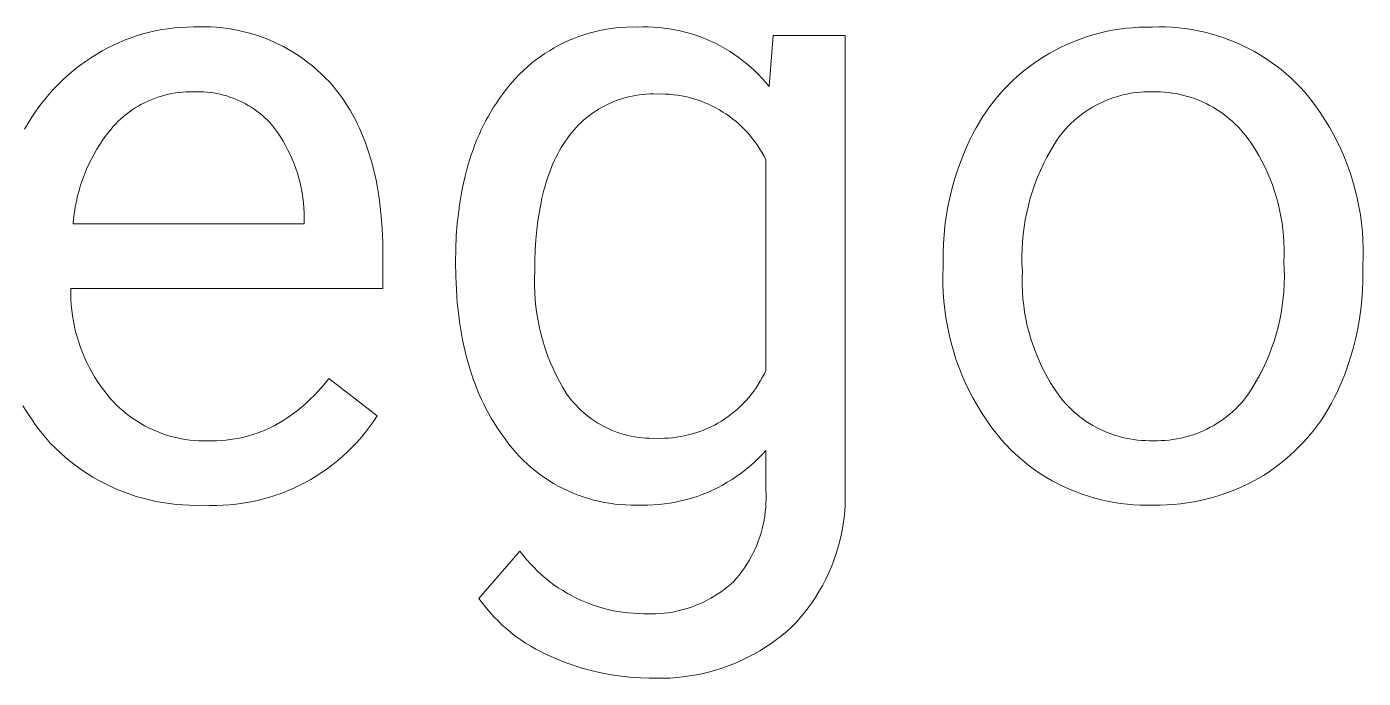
# Model space of a CAD drawing. Header units: millimetres. Extents: x 0 to 3480, y 0 to 2432.
# Drawn here: x 2531.5 to 2602.5, y 265.4 to 300 of the extents above; entities that cross this region are included whole.
import ezdxf

# ---------------------------------------------------------------- set-up
doc = ezdxf.new("R2010")
doc.units = ezdxf.units.MM
doc.header["$MEASUREMENT"] = 0
doc.layers.add('Domyślny', color=7, linetype='Continuous', true_color=0x000000)

msp = doc.modelspace()

# ---------------------------------------------------------------- linework, layer by layer
at = {"layer": 'Domyślny', "color": 18, "lineweight": 15, "true_color": 0x000000}
for p, q in [((2537.344, 299.512), (2537.667, 299.609)), ((2537.667, 299.609), (2537.993, 299.694)), ((2537.993, 299.694), (2538.322, 299.769)), ((2538.322, 299.769), (2538.653, 299.831)), ((2538.653, 299.831), (2538.986, 299.883)), ((2538.986, 299.883), (2539.321, 299.923)), ((2539.321, 299.923), (2539.657, 299.951)), ((2539.657, 299.951), (2539.994, 299.968)), ((2539.994, 299.968), (2540.331, 299.973)), ((2540.331, 299.973), (2540.64, 299.985)), ((2540.64, 299.985), (2540.95, 299.986)), ((2540.95, 299.986), (2541.259, 299.977)), ((2541.259, 299.977), (2541.568, 299.958)), ((2541.568, 299.958), (2541.876, 299.928)), ((2541.876, 299.928), (2542.183, 299.887)), ((2542.183, 299.887), (2542.488, 299.837)), ((2542.488, 299.837), (2542.792, 299.776)), ((2542.792, 299.776), (2543.093, 299.704)), ((2543.093, 299.704), (2543.391, 299.623)), ((2543.391, 299.623), (2543.687, 299.532)), ((2560.799, 299.465), (2561.073, 299.559)), ((2561.073, 299.559), (2561.349, 299.643)), ((2561.349, 299.643), (2561.629, 299.718)), ((2561.629, 299.718), (2561.91, 299.783)), ((2561.91, 299.783), (2562.194, 299.839)), ((2562.194, 299.839), (2562.48, 299.885)), ((2562.48, 299.885), (2562.767, 299.922)), ((2562.767, 299.922), (2563.055, 299.949)), ((2563.055, 299.949), (2563.343, 299.965)), ((2563.343, 299.965), (2563.632, 299.973)), ((2563.632, 299.973), (2563.922, 299.97)), ((2563.922, 299.97), (2564.206, 299.978)), ((2564.206, 299.978), (2564.49, 299.977)), ((2564.49, 299.977), (2564.774, 299.966)), ((2564.774, 299.966), (2565.058, 299.946)), ((2565.058, 299.946), (2565.341, 299.916)), ((2565.341, 299.916), (2565.623, 299.877)), ((2565.623, 299.877), (2565.903, 299.828)), ((2565.903, 299.828), (2566.181, 299.77)), ((2566.181, 299.77), (2566.457, 299.703)), ((2566.457, 299.703), (2566.731, 299.626)), ((2566.731, 299.626), (2567.002, 299.54)), ((2588.109, 299.55), (2588.452, 299.643)), ((2588.452, 299.643), (2588.797, 299.725)), ((2588.797, 299.725), (2589.146, 299.795)), ((2589.146, 299.795), (2589.496, 299.854)), ((2589.496, 299.854), (2589.848, 299.901)), ((2589.848, 299.901), (2590.201, 299.936)), ((2590.201, 299.936), (2590.556, 299.959)), ((2590.556, 299.959), (2590.911, 299.97)), ((2590.911, 299.97), (2591.266, 299.97)), ((2591.266, 299.97), (2591.616, 299.977)), ((2591.616, 299.977), (2591.966, 299.972)), ((2591.966, 299.972), (2592.316, 299.955)), ((2592.316, 299.955), (2592.665, 299.926)), ((2592.665, 299.926), (2593.013, 299.886)), ((2593.013, 299.886), (2593.359, 299.834)), ((2593.359, 299.834), (2593.703, 299.77)), ((2593.703, 299.77), (2594.045, 299.694)), ((2594.045, 299.694), (2594.384, 299.607)), ((2594.384, 299.607), (2594.72, 299.509)), ((2535.493, 298.703), (2535.79, 298.864)), ((2535.79, 298.864), (2536.091, 299.015)), ((2536.091, 299.015), (2536.398, 299.155)), ((2536.398, 299.155), (2536.709, 299.285)), ((2536.709, 299.285), (2537.024, 299.404)), ((2537.024, 299.404), (2537.344, 299.512)), ((2543.687, 299.532), (2543.98, 299.43)), ((2543.98, 299.43), (2544.268, 299.319)), ((2544.268, 299.319), (2544.553, 299.198)), ((2544.553, 299.198), (2544.834, 299.068)), ((2544.834, 299.068), (2545.11, 298.928)), ((2545.11, 298.928), (2545.381, 298.779)), ((2559.239, 298.713), (2559.488, 298.86)), ((2559.488, 298.86), (2559.742, 298.999)), ((2559.742, 298.999), (2560, 299.129)), ((2560, 299.129), (2560.263, 299.25)), ((2560.263, 299.25), (2560.529, 299.362)), ((2560.529, 299.362), (2560.799, 299.465)), ((2567.002, 299.54), (2567.27, 299.445)), ((2567.27, 299.445), (2567.535, 299.341)), ((2567.535, 299.341), (2567.796, 299.228)), ((2567.796, 299.228), (2568.053, 299.106)), ((2568.053, 299.106), (2568.306, 298.976)), ((2568.306, 298.976), (2568.554, 298.837)), ((2570.91, 296.806), (2571.119, 299.518)), ((2571.119, 299.518), (2574.943, 299.518)), ((2574.943, 299.518), (2574.943, 275.62)), ((2586.135, 298.756), (2586.453, 298.915)), ((2586.453, 298.915), (2586.775, 299.064)), ((2586.775, 299.064), (2587.102, 299.202)), ((2587.102, 299.202), (2587.434, 299.33)), ((2587.434, 299.33), (2587.77, 299.445)), ((2587.77, 299.445), (2588.109, 299.55)), ((2594.72, 299.509), (2595.052, 299.399)), ((2595.052, 299.399), (2595.381, 299.277)), ((2595.381, 299.277), (2595.705, 299.145)), ((2595.705, 299.145), (2596.024, 299.002)), ((2596.024, 299.002), (2596.339, 298.848)), ((2596.339, 298.848), (2596.648, 298.684)), ((2534.304, 297.92), (2534.607, 298.141)), ((2534.607, 298.141), (2534.919, 298.351)), ((2534.919, 298.351), (2535.203, 298.532)), ((2535.203, 298.532), (2535.493, 298.703)), ((2545.381, 298.779), (2545.647, 298.62)), ((2545.647, 298.62), (2545.908, 298.453)), ((2545.908, 298.453), (2546.163, 298.277)), ((2546.163, 298.277), (2546.411, 298.093)), ((2558.297, 298.042), (2558.524, 298.222)), ((2558.524, 298.222), (2558.757, 298.394)), ((2558.757, 298.394), (2558.995, 298.557)), ((2558.995, 298.557), (2559.239, 298.713)), ((2568.554, 298.837), (2568.798, 298.69)), ((2568.798, 298.69), (2569.036, 298.535)), ((2569.036, 298.535), (2569.269, 298.372)), ((2569.269, 298.372), (2569.496, 298.201)), ((2569.496, 298.201), (2569.718, 298.023)), ((2584.929, 298.014), (2585.22, 298.214)), ((2585.22, 298.214), (2585.518, 298.405)), ((2585.518, 298.405), (2585.823, 298.586)), ((2585.823, 298.586), (2586.135, 298.756)), ((2596.648, 298.684), (2596.951, 298.509)), ((2596.951, 298.509), (2597.249, 298.324)), ((2597.249, 298.324), (2597.539, 298.129)), ((2533.441, 297.196), (2533.72, 297.447)), ((2533.72, 297.447), (2534.008, 297.689)), ((2534.008, 297.689), (2534.304, 297.92)), ((2546.411, 298.093), (2546.653, 297.9)), ((2546.653, 297.9), (2546.889, 297.7)), ((2546.889, 297.7), (2547.118, 297.491)), ((2547.118, 297.491), (2547.339, 297.275)), ((2557.455, 297.25), (2557.655, 297.459)), ((2557.655, 297.459), (2557.863, 297.661)), ((2557.863, 297.661), (2558.077, 297.855)), ((2558.077, 297.855), (2558.297, 298.042)), ((2569.718, 298.023), (2569.933, 297.837)), ((2569.933, 297.837), (2570.142, 297.644)), ((2570.142, 297.644), (2570.345, 297.445)), ((2570.345, 297.445), (2570.54, 297.238)), ((2584.099, 297.353), (2584.368, 297.583)), ((2584.368, 297.583), (2584.645, 297.803)), ((2584.645, 297.803), (2584.929, 298.014)), ((2597.539, 298.129), (2597.823, 297.924)), ((2597.823, 297.924), (2598.1, 297.71)), ((2598.1, 297.71), (2598.37, 297.486)), ((2598.37, 297.486), (2598.631, 297.254)), ((2532.91, 296.666), (2533.171, 296.936)), ((2533.171, 296.936), (2533.441, 297.196)), ((2547.339, 297.275), (2547.553, 297.052)), ((2547.553, 297.052), (2547.76, 296.821)), ((2547.76, 296.821), (2547.922, 296.622)), ((2556.898, 296.586), (2557.076, 296.814)), ((2557.076, 296.814), (2557.262, 297.035)), ((2557.262, 297.035), (2557.455, 297.25)), ((2570.54, 297.238), (2570.729, 297.025)), ((2570.729, 297.025), (2570.91, 296.806)), ((2583.342, 296.611), (2583.586, 296.867)), ((2583.586, 296.867), (2583.839, 297.114)), ((2583.839, 297.114), (2584.099, 297.353)), ((2598.631, 297.254), (2598.885, 297.012)), ((2598.885, 297.012), (2599.13, 296.762)), ((2599.13, 296.762), (2599.367, 296.505)), ((2532.185, 295.804), (2532.417, 296.099)), ((2532.417, 296.099), (2532.658, 296.387)), ((2532.658, 296.387), (2532.91, 296.666)), ((2537.916, 296.033), (2537.744, 295.951)), ((2538.092, 296.109), (2537.916, 296.033)), ((2538.27, 296.179), (2538.092, 296.109)), ((2538.45, 296.243), (2538.27, 296.179)), ((2538.632, 296.301), (2538.45, 296.243)), ((2538.817, 296.352), (2538.632, 296.301)), ((2539.002, 296.397), (2538.817, 296.352)), ((2539.19, 296.436), (2539.002, 296.397)), ((2539.378, 296.468), (2539.19, 296.436)), ((2539.568, 296.494), (2539.378, 296.468)), ((2539.758, 296.513), (2539.568, 296.494)), ((2539.949, 296.525), (2539.758, 296.513)), ((2540.14, 296.532), (2539.949, 296.525)), ((2540.331, 296.531), (2540.14, 296.532)), ((2540.51, 296.536), (2540.331, 296.531)), ((2540.69, 296.535), (2540.51, 296.536)), ((2540.869, 296.527), (2540.69, 296.535)), ((2541.048, 296.514), (2540.869, 296.527)), ((2541.226, 296.495), (2541.048, 296.514)), ((2541.404, 296.469), (2541.226, 296.495)), ((2541.58, 296.437), (2541.404, 296.469)), ((2541.756, 296.4), (2541.58, 296.437)), ((2541.93, 296.356), (2541.756, 296.4)), ((2542.102, 296.307), (2541.93, 296.356)), ((2542.273, 296.252), (2542.102, 296.307)), ((2542.441, 296.191), (2542.273, 296.252)), ((2542.608, 296.124), (2542.441, 296.191)), ((2542.772, 296.052), (2542.608, 296.124)), ((2542.934, 295.974), (2542.772, 296.052)), ((2547.922, 296.622), (2548.08, 296.417)), ((2548.08, 296.417), (2548.232, 296.207)), ((2548.232, 296.207), (2548.379, 295.992)), ((2556.426, 295.933), (2556.578, 296.155)), ((2556.578, 296.155), (2556.736, 296.373)), ((2556.736, 296.373), (2556.898, 296.586)), ((2562.708, 296.028), (2562.53, 295.955)), ((2562.888, 296.095), (2562.708, 296.028)), ((2563.07, 296.156), (2562.888, 296.095)), ((2563.254, 296.211), (2563.07, 296.156)), ((2563.44, 296.259), (2563.254, 296.211)), ((2563.627, 296.301), (2563.44, 296.259)), ((2563.816, 296.337), (2563.627, 296.301)), ((2564.006, 296.366), (2563.816, 296.337)), ((2564.197, 296.388), (2564.006, 296.366)), ((2564.388, 296.404), (2564.197, 296.388)), ((2564.58, 296.413), (2564.388, 296.404)), ((2564.772, 296.416), (2564.58, 296.413)), ((2564.965, 296.412), (2564.772, 296.416)), ((2565.181, 296.414), (2564.965, 296.412)), ((2565.397, 296.409), (2565.181, 296.414)), ((2565.613, 296.396), (2565.397, 296.409)), ((2565.828, 296.376), (2565.613, 296.396)), ((2566.042, 296.349), (2565.828, 296.376)), ((2566.256, 296.314), (2566.042, 296.349)), ((2566.468, 296.271), (2566.256, 296.314)), ((2566.678, 296.221), (2566.468, 296.271)), ((2566.887, 296.164), (2566.678, 296.221)), ((2567.093, 296.1), (2566.887, 296.164)), ((2567.297, 296.029), (2567.093, 296.1)), ((2567.498, 295.95), (2567.297, 296.029)), ((2582.665, 295.795), (2582.881, 296.075)), ((2582.881, 296.075), (2583.107, 296.347)), ((2583.107, 296.347), (2583.342, 296.611)), ((2588.836, 296.083), (2588.645, 296.001)), ((2589.029, 296.158), (2588.836, 296.083)), ((2589.225, 296.227), (2589.029, 296.158)), ((2589.422, 296.288), (2589.225, 296.227)), ((2589.622, 296.343), (2589.422, 296.288)), ((2589.824, 296.391), (2589.622, 296.343)), ((2590.028, 296.432), (2589.824, 296.391)), ((2590.232, 296.466), (2590.028, 296.432)), ((2590.438, 296.492), (2590.232, 296.466)), ((2590.644, 296.512), (2590.438, 296.492)), ((2590.851, 296.524), (2590.644, 296.512)), ((2591.059, 296.53), (2590.851, 296.524)), ((2591.266, 296.528), (2591.059, 296.53)), ((2591.477, 296.53), (2591.266, 296.528)), ((2591.687, 296.524), (2591.477, 296.53)), ((2591.897, 296.512), (2591.687, 296.524)), ((2592.107, 296.492), (2591.897, 296.512)), ((2592.316, 296.465), (2592.107, 296.492)), ((2592.524, 296.431), (2592.316, 296.465)), ((2592.73, 296.389), (2592.524, 296.431)), ((2592.935, 296.341), (2592.73, 296.389)), ((2593.138, 296.285), (2592.935, 296.341)), ((2593.34, 296.222), (2593.138, 296.285)), ((2593.538, 296.153), (2593.34, 296.222)), ((2593.735, 296.077), (2593.538, 296.153)), ((2593.928, 295.994), (2593.735, 296.077)), ((2599.367, 296.505), (2599.651, 296.153)), ((2599.651, 296.153), (2599.923, 295.792)), ((2531.754, 295.189), (2531.964, 295.5)), ((2531.964, 295.5), (2532.185, 295.804)), ((2536.775, 295.34), (2536.627, 295.22)), ((2536.928, 295.456), (2536.775, 295.34)), ((2537.084, 295.566), (2536.928, 295.456)), ((2537.244, 295.671), (2537.084, 295.566)), ((2537.407, 295.77), (2537.244, 295.671)), ((2537.574, 295.864), (2537.407, 295.77)), ((2537.744, 295.951), (2537.574, 295.864)), ((2543.093, 295.89), (2542.934, 295.974)), ((2543.248, 295.802), (2543.093, 295.89)), ((2543.401, 295.708), (2543.248, 295.802)), ((2543.551, 295.609), (2543.401, 295.708)), ((2543.697, 295.504), (2543.551, 295.609)), ((2543.839, 295.395), (2543.697, 295.504)), ((2543.978, 295.282), (2543.839, 295.395)), ((2548.379, 295.992), (2548.521, 295.772)), ((2548.521, 295.772), (2548.658, 295.547)), ((2548.658, 295.547), (2548.789, 295.316)), ((2548.789, 295.316), (2548.916, 295.08)), ((2556, 295.238), (2556.137, 295.474)), ((2556.137, 295.474), (2556.279, 295.706)), ((2556.279, 295.706), (2556.426, 295.933)), ((2561.527, 295.391), (2561.372, 295.277)), ((2561.686, 295.499), (2561.527, 295.391)), ((2561.848, 295.601), (2561.686, 295.499)), ((2562.014, 295.698), (2561.848, 295.601)), ((2562.183, 295.79), (2562.014, 295.698)), ((2562.355, 295.875), (2562.183, 295.79)), ((2562.53, 295.955), (2562.355, 295.875)), ((2567.697, 295.865), (2567.498, 295.95)), ((2567.893, 295.772), (2567.697, 295.865)), ((2568.085, 295.673), (2567.893, 295.772)), ((2568.273, 295.568), (2568.085, 295.673)), ((2568.458, 295.456), (2568.273, 295.568)), ((2568.639, 295.337), (2568.458, 295.456)), ((2568.816, 295.213), (2568.639, 295.337)), ((2582.261, 295.215), (2582.458, 295.509)), ((2582.458, 295.509), (2582.665, 295.795)), ((2587.572, 295.376), (2587.406, 295.25)), ((2587.741, 295.495), (2587.572, 295.376)), ((2587.915, 295.609), (2587.741, 295.495)), ((2588.092, 295.716), (2587.915, 295.609)), ((2588.273, 295.817), (2588.092, 295.716)), ((2588.457, 295.912), (2588.273, 295.817)), ((2588.645, 296.001), (2588.457, 295.912)), ((2594.119, 295.904), (2593.928, 295.994)), ((2594.306, 295.808), (2594.119, 295.904)), ((2594.49, 295.705), (2594.306, 295.808)), ((2594.67, 295.596), (2594.49, 295.705)), ((2594.847, 295.481), (2594.67, 295.596)), ((2595.019, 295.36), (2594.847, 295.481)), ((2595.187, 295.233), (2595.019, 295.36)), ((2599.923, 295.792), (2600.182, 295.422)), ((2600.182, 295.422), (2600.429, 295.043)), ((2531.366, 294.546), (2531.555, 294.871)), ((2531.555, 294.871), (2531.754, 295.189)), ((2536.078, 294.688), (2535.887, 294.458)), ((2536.208, 294.828), (2536.078, 294.688)), ((2536.343, 294.963), (2536.208, 294.828)), ((2536.483, 295.094), (2536.343, 294.963)), ((2536.627, 295.22), (2536.483, 295.094)), ((2544.113, 295.163), (2543.978, 295.282)), ((2544.243, 295.04), (2544.113, 295.163)), ((2544.37, 294.913), (2544.243, 295.04)), ((2544.492, 294.781), (2544.37, 294.913)), ((2544.654, 294.569), (2544.492, 294.781)), ((2548.916, 295.08), (2549.037, 294.838)), ((2549.037, 294.838), (2549.153, 294.592)), ((2549.153, 294.592), (2549.264, 294.34)), ((2555.621, 294.502), (2555.742, 294.752)), ((2555.742, 294.752), (2555.869, 294.997)), ((2555.869, 294.997), (2556, 295.238)), ((2560.661, 294.633), (2560.533, 294.49)), ((2560.794, 294.771), (2560.661, 294.633)), ((2560.932, 294.905), (2560.794, 294.771)), ((2561.075, 295.034), (2560.932, 294.905)), ((2561.221, 295.158), (2561.075, 295.034)), ((2561.372, 295.277), (2561.221, 295.158)), ((2568.988, 295.082), (2568.816, 295.213)), ((2569.155, 294.945), (2568.988, 295.082)), ((2569.318, 294.803), (2569.155, 294.945)), ((2569.476, 294.655), (2569.318, 294.803)), ((2569.628, 294.502), (2569.476, 294.655)), ((2581.732, 294.296), (2581.898, 294.608)), ((2581.898, 294.608), (2582.074, 294.915)), ((2582.074, 294.915), (2582.261, 295.215)), ((2586.792, 294.695), (2586.65, 294.543)), ((2586.938, 294.841), (2586.792, 294.695)), ((2587.089, 294.983), (2586.938, 294.841)), ((2587.246, 295.12), (2587.089, 294.983)), ((2587.406, 295.25), (2587.246, 295.12)), ((2595.351, 295.1), (2595.187, 295.233)), ((2595.509, 294.962), (2595.351, 295.1)), ((2595.663, 294.818), (2595.509, 294.962)), ((2595.812, 294.669), (2595.663, 294.818)), ((2595.956, 294.515), (2595.812, 294.669)), ((2600.429, 295.043), (2600.663, 294.656)), ((2600.663, 294.656), (2600.883, 294.261)), ((2535.53, 293.977), (2535.364, 293.729)), ((2535.705, 294.22), (2535.53, 293.977)), ((2535.887, 294.458), (2535.705, 294.22)), ((2544.81, 294.352), (2544.654, 294.569)), ((2544.958, 294.13), (2544.81, 294.352)), ((2545.098, 293.903), (2544.958, 294.13)), ((2545.231, 293.671), (2545.098, 293.903)), ((2549.264, 294.34), (2549.37, 294.083)), ((2549.37, 294.083), (2549.471, 293.82)), ((2555.288, 293.724), (2555.394, 293.988)), ((2555.394, 293.988), (2555.505, 294.247)), ((2555.505, 294.247), (2555.621, 294.502)), ((2560.073, 293.886), (2559.972, 293.731)), ((2560.178, 294.036), (2560.073, 293.886)), ((2560.291, 294.191), (2560.178, 294.036)), ((2560.409, 294.343), (2560.291, 294.191)), ((2560.533, 294.49), (2560.409, 294.343)), ((2569.775, 294.343), (2569.628, 294.502)), ((2569.917, 294.18), (2569.775, 294.343)), ((2570.052, 294.011), (2569.917, 294.18)), ((2570.182, 293.838), (2570.052, 294.011)), ((2581.377, 293.544), (2581.577, 293.978)), ((2581.577, 293.978), (2581.732, 294.296)), ((2586.259, 294.059), (2586.047, 293.73)), ((2586.384, 294.225), (2586.259, 294.059)), ((2586.514, 294.386), (2586.384, 294.225)), ((2586.65, 294.543), (2586.514, 294.386)), ((2596.094, 294.356), (2595.956, 294.515)), ((2596.227, 294.192), (2596.094, 294.356)), ((2596.354, 294.024), (2596.227, 294.192)), ((2596.549, 293.739), (2596.354, 294.024)), ((2600.883, 294.261), (2601.09, 293.859)), ((2535.056, 293.216), (2534.915, 292.952)), ((2535.206, 293.475), (2535.056, 293.216)), ((2535.364, 293.729), (2535.206, 293.475)), ((2545.356, 293.435), (2545.231, 293.671)), ((2545.473, 293.195), (2545.356, 293.435)), ((2545.582, 292.951), (2545.473, 293.195)), ((2549.471, 293.82), (2549.566, 293.552)), ((2549.566, 293.552), (2549.656, 293.279)), ((2549.656, 293.279), (2549.742, 293.001)), ((2555.002, 292.904), (2555.092, 293.182)), ((2555.092, 293.182), (2555.187, 293.455)), ((2555.187, 293.455), (2555.288, 293.724)), ((2559.687, 293.24), (2559.598, 293.068)), ((2559.778, 293.409), (2559.687, 293.24)), ((2559.873, 293.572), (2559.778, 293.409)), ((2559.972, 293.731), (2559.873, 293.572)), ((2570.306, 293.661), (2570.182, 293.838)), ((2570.423, 293.479), (2570.306, 293.661)), ((2570.534, 293.294), (2570.423, 293.479)), ((2570.638, 293.105), (2570.534, 293.294)), ((2581.191, 293.103), (2581.377, 293.544)), ((2585.847, 293.394), (2585.658, 293.051)), ((2586.047, 293.73), (2585.847, 293.394)), ((2596.735, 293.446), (2596.549, 293.739)), ((2596.91, 293.148), (2596.735, 293.446)), ((2601.09, 293.859), (2601.284, 293.451)), ((2601.284, 293.451), (2601.463, 293.036)), ((2534.783, 292.683), (2534.66, 292.411)), ((2534.915, 292.952), (2534.783, 292.683)), ((2545.683, 292.704), (2545.582, 292.951)), ((2545.775, 292.453), (2545.683, 292.704)), ((2549.742, 293.001), (2549.822, 292.717)), ((2549.822, 292.717), (2549.896, 292.428)), ((2554.836, 292.335), (2554.916, 292.622)), ((2554.916, 292.622), (2555.002, 292.904)), ((2559.352, 292.522), (2559.277, 292.331)), ((2559.431, 292.709), (2559.352, 292.522)), ((2559.513, 292.89), (2559.431, 292.709)), ((2559.598, 293.068), (2559.513, 292.89)), ((2570.736, 292.912), (2570.638, 293.105)), ((2570.736, 281.728), (2570.736, 292.912)), ((2580.864, 292.205), (2581.02, 292.657)), ((2581.02, 292.657), (2581.191, 293.103)), ((2585.48, 292.701), (2585.315, 292.346)), ((2585.658, 293.051), (2585.48, 292.701)), ((2597.076, 292.844), (2596.91, 293.148)), ((2597.232, 292.535), (2597.076, 292.844)), ((2597.377, 292.221), (2597.232, 292.535)), ((2601.463, 293.036), (2601.628, 292.615)), ((2601.628, 292.615), (2601.779, 292.189)), ((2534.441, 291.854), (2534.345, 291.57)), ((2534.546, 292.134), (2534.441, 291.854)), ((2534.66, 292.411), (2534.546, 292.134)), ((2545.859, 292.2), (2545.775, 292.453)), ((2545.934, 291.943), (2545.859, 292.2)), ((2546, 291.685), (2545.934, 291.943)), ((2549.896, 292.428), (2549.966, 292.133)), ((2549.966, 292.133), (2550.031, 291.833)), ((2550.031, 291.833), (2550.09, 291.528)), ((2554.627, 291.446), (2554.692, 291.747)), ((2554.692, 291.747), (2554.762, 292.043)), ((2554.762, 292.043), (2554.836, 292.335)), ((2559.136, 291.936), (2559.071, 291.732)), ((2559.205, 292.136), (2559.136, 291.936)), ((2559.277, 292.331), (2559.205, 292.136)), ((2580.597, 291.287), (2580.723, 291.748)), ((2580.723, 291.748), (2580.864, 292.205)), ((2585.163, 291.986), (2585.023, 291.62)), ((2585.315, 292.346), (2585.163, 291.986)), ((2597.512, 291.902), (2597.377, 292.221)), ((2597.636, 291.579), (2597.512, 291.902)), ((2601.779, 292.189), (2601.915, 291.758)), ((2601.915, 291.758), (2602.036, 291.322)), ((2534.259, 291.284), (2534.183, 290.995)), ((2534.345, 291.57), (2534.259, 291.284)), ((2546.058, 291.424), (2546, 291.685)), ((2546.107, 291.162), (2546.058, 291.424)), ((2546.147, 290.898), (2546.107, 291.162)), ((2550.09, 291.528), (2550.144, 291.218)), ((2550.144, 291.218), (2550.193, 290.902)), ((2554.514, 290.831), (2554.568, 291.141)), ((2554.568, 291.141), (2554.627, 291.446)), ((2558.895, 291.092), (2558.842, 290.87)), ((2558.95, 291.31), (2558.895, 291.092)), ((2559.009, 291.523), (2558.95, 291.31)), ((2559.071, 291.732), (2559.009, 291.523)), ((2580.487, 290.822), (2580.597, 291.287)), ((2584.895, 291.25), (2584.78, 290.875)), ((2585.023, 291.62), (2584.895, 291.25)), ((2597.749, 291.252), (2597.636, 291.579)), ((2597.851, 290.921), (2597.749, 291.252)), ((2602.036, 291.322), (2602.143, 290.883)), ((2534.058, 290.41), (2534.011, 290.114)), ((2534.116, 290.703), (2534.058, 290.41)), ((2534.183, 290.995), (2534.116, 290.703)), ((2546.178, 290.632), (2546.147, 290.898)), ((2546.201, 290.366), (2546.178, 290.632)), ((2546.214, 290.099), (2546.201, 290.366)), ((2550.193, 290.902), (2550.237, 290.58)), ((2550.237, 290.58), (2550.309, 289.922)), ((2554.421, 290.197), (2554.465, 290.516)), ((2554.465, 290.516), (2554.514, 290.831)), ((2558.794, 290.643), (2558.706, 290.176)), ((2558.842, 290.87), (2558.794, 290.643)), ((2580.312, 289.882), (2580.392, 290.353)), ((2580.392, 290.353), (2580.487, 290.822)), ((2584.678, 290.497), (2584.59, 290.116)), ((2584.78, 290.875), (2584.678, 290.497)), ((2597.943, 290.587), (2597.851, 290.921)), ((2598.023, 290.251), (2597.943, 290.587)), ((2602.143, 290.883), (2602.234, 290.44)), ((2602.234, 290.44), (2602.311, 289.995)), ((2533.973, 289.817), (2533.945, 289.519)), ((2534.011, 290.114), (2533.973, 289.817)), ((2546.218, 289.832), (2546.214, 290.099)), ((2546.218, 289.519), (2546.218, 289.832)), ((2550.309, 289.922), (2550.361, 289.241)), ((2554.349, 289.544), (2554.421, 290.197)), ((2558.632, 289.692), (2558.571, 289.189)), ((2558.706, 290.176), (2558.632, 289.692)), ((2580.249, 289.408), (2580.312, 289.882)), ((2584.514, 289.731), (2584.452, 289.345)), ((2584.59, 290.116), (2584.514, 289.731)), ((2598.092, 289.911), (2598.023, 290.251)), ((2598.149, 289.57), (2598.092, 289.911)), ((2602.311, 289.995), (2602.372, 289.547)), ((2533.945, 289.519), (2546.218, 289.519)), ((2550.361, 289.241), (2550.392, 288.539)), ((2554.297, 288.874), (2554.349, 289.544)), ((2558.571, 289.189), (2558.524, 288.669)), ((2580.168, 288.455), (2580.201, 288.932)), ((2580.201, 288.932), (2580.249, 289.408)), ((2584.403, 288.956), (2584.367, 288.566)), ((2584.452, 289.345), (2584.403, 288.956)), ((2598.195, 289.227), (2598.149, 289.57)), ((2598.23, 288.883), (2598.195, 289.227)), ((2602.372, 289.547), (2602.418, 289.097)), ((2602.418, 289.097), (2602.449, 288.646)), ((2550.392, 288.539), (2550.402, 287.816)), ((2554.266, 288.184), (2554.297, 288.874)), ((2558.524, 288.669), (2558.49, 288.13)), ((2580.152, 287.977), (2580.168, 288.455)), ((2584.367, 288.566), (2584.345, 288.175)), ((2598.253, 288.537), (2598.23, 288.883)), ((2598.265, 288.191), (2598.253, 288.537)), ((2602.449, 288.646), (2602.465, 288.195)), ((2550.402, 287.816), (2550.402, 286.077)), ((2554.256, 287.476), (2554.266, 288.184)), ((2558.47, 287.575), (2558.463, 287.001)), ((2558.49, 288.13), (2558.47, 287.575)), ((2580.152, 287.499), (2580.152, 287.977)), ((2580.152, 287.21), (2580.152, 287.499)), ((2584.345, 288.175), (2584.336, 287.784)), ((2584.336, 287.784), (2584.34, 287.392)), ((2598.255, 287.499), (2598.266, 287.845)), ((2598.272, 287.111), (2598.255, 287.499)), ((2598.266, 287.845), (2598.265, 288.191)), ((2602.465, 287.743), (2602.45, 287.291)), ((2602.465, 288.195), (2602.465, 287.743)), ((2554.266, 286.739), (2554.256, 287.476)), ((2558.463, 287.001), (2558.448, 286.621)), ((2580.138, 286.76), (2580.152, 287.21)), ((2584.34, 287.392), (2584.359, 287.001)), ((2584.359, 287.001), (2584.347, 286.636)), ((2598.277, 286.722), (2598.272, 287.111)), ((2602.45, 287.001), (2602.449, 286.492)), ((2602.45, 287.291), (2602.45, 287.001)), ((2533.818, 286.077), (2533.817, 285.788)), ((2550.402, 286.077), (2533.818, 286.077)), ((2554.298, 286.021), (2554.266, 286.739)), ((2558.448, 286.621), (2558.447, 286.242)), ((2558.447, 286.242), (2558.459, 285.862)), ((2580.139, 286.31), (2580.138, 286.76)), ((2580.156, 285.86), (2580.139, 286.31)), ((2584.347, 286.636), (2584.349, 286.271)), ((2584.349, 286.271), (2584.363, 285.907)), ((2598.246, 285.945), (2598.268, 286.334)), ((2598.268, 286.334), (2598.277, 286.722)), ((2602.449, 286.492), (2602.43, 285.983)), ((2533.817, 285.788), (2533.825, 285.499)), ((2533.825, 285.499), (2533.844, 285.21)), ((2554.35, 285.323), (2554.298, 286.021)), ((2558.459, 285.862), (2558.484, 285.483)), ((2558.484, 285.483), (2558.521, 285.105)), ((2580.188, 285.411), (2580.156, 285.86)), ((2580.236, 284.963), (2580.188, 285.411)), ((2584.363, 285.907), (2584.389, 285.543)), ((2584.389, 285.543), (2584.429, 285.18)), ((2598.162, 285.172), (2598.211, 285.558)), ((2598.211, 285.558), (2598.246, 285.945)), ((2602.393, 285.475), (2602.339, 284.969)), ((2602.43, 285.983), (2602.393, 285.475)), ((2533.844, 285.21), (2533.871, 284.922)), ((2533.871, 284.922), (2533.909, 284.635)), ((2554.423, 284.645), (2554.35, 285.323)), ((2558.521, 285.105), (2558.572, 284.728)), ((2558.572, 284.728), (2558.636, 284.354)), ((2580.298, 284.517), (2580.236, 284.963)), ((2584.429, 285.18), (2584.481, 284.819)), ((2584.481, 284.819), (2584.546, 284.46)), ((2598.026, 284.407), (2598.1, 284.789)), ((2598.1, 284.789), (2598.162, 285.172)), ((2602.339, 284.969), (2602.268, 284.465)), ((2533.909, 284.635), (2533.956, 284.349)), ((2533.956, 284.349), (2534.013, 284.065)), ((2534.013, 284.065), (2534.079, 283.784)), ((2554.467, 284.313), (2554.423, 284.645)), ((2554.517, 283.986), (2554.467, 284.313)), ((2554.572, 283.664), (2554.517, 283.986)), ((2558.636, 284.354), (2558.712, 283.982)), ((2558.712, 283.982), (2558.801, 283.613)), ((2580.375, 284.074), (2580.298, 284.517)), ((2580.468, 283.633), (2580.375, 284.074)), ((2584.546, 284.46), (2584.623, 284.103)), ((2584.623, 284.103), (2584.713, 283.749)), ((2597.837, 283.653), (2597.938, 284.028)), ((2597.938, 284.028), (2598.026, 284.407)), ((2602.179, 283.963), (2602.073, 283.465)), ((2602.268, 284.465), (2602.179, 283.963)), ((2534.079, 283.784), (2534.155, 283.504)), ((2534.155, 283.504), (2534.239, 283.227)), ((2554.632, 283.347), (2554.572, 283.664)), ((2554.697, 283.035), (2554.632, 283.347)), ((2558.801, 283.613), (2558.903, 283.247)), ((2558.903, 283.247), (2559.018, 282.884)), ((2580.575, 283.196), (2580.468, 283.633)), ((2584.713, 283.749), (2584.815, 283.399)), ((2584.815, 283.399), (2584.929, 283.052)), ((2597.598, 282.913), (2597.724, 283.281)), ((2597.724, 283.281), (2597.837, 283.653)), ((2602.073, 283.465), (2601.95, 282.971)), ((2534.239, 283.227), (2534.334, 282.954)), ((2534.334, 282.954), (2534.437, 282.683)), ((2534.437, 282.683), (2534.549, 282.416)), ((2554.767, 282.728), (2554.697, 283.035)), ((2554.843, 282.426), (2554.767, 282.728)), ((2559.018, 282.884), (2559.144, 282.526)), ((2559.144, 282.526), (2559.283, 282.173)), ((2580.697, 282.763), (2580.575, 283.196)), ((2580.834, 282.334), (2580.697, 282.763)), ((2584.929, 283.052), (2585.055, 282.71)), ((2585.055, 282.71), (2585.193, 282.372)), ((2597.309, 282.191), (2597.46, 282.55)), ((2597.46, 282.55), (2597.598, 282.913)), ((2601.95, 282.971), (2601.809, 282.481)), ((2534.549, 282.416), (2534.67, 282.153)), ((2534.67, 282.153), (2534.799, 281.895)), ((2534.799, 281.895), (2534.938, 281.64)), ((2554.924, 282.129), (2554.843, 282.426)), ((2555.01, 281.837), (2554.924, 282.129)), ((2555.101, 281.549), (2555.01, 281.837)), ((2559.283, 282.173), (2559.434, 281.824)), ((2559.434, 281.824), (2559.597, 281.481)), ((2580.985, 281.91), (2580.834, 282.334)), ((2581.151, 281.491), (2580.985, 281.91)), ((2585.193, 282.372), (2585.342, 282.039)), ((2585.342, 282.039), (2585.503, 281.712)), ((2596.971, 281.491), (2597.146, 281.838)), ((2597.146, 281.838), (2597.309, 282.191)), ((2601.652, 281.997), (2601.479, 281.518)), ((2601.809, 282.481), (2601.652, 281.997)), ((2534.938, 281.64), (2535.085, 281.391)), ((2535.085, 281.391), (2535.239, 281.147)), ((2535.239, 281.147), (2535.403, 280.907)), ((2547.342, 281.064), (2547.528, 281.302)), ((2547.528, 281.302), (2550.089, 279.309)), ((2555.197, 281.267), (2555.101, 281.549)), ((2555.299, 280.99), (2555.197, 281.267)), ((2559.597, 281.481), (2559.772, 281.144)), ((2559.772, 281.144), (2559.958, 280.812)), ((2570.331, 280.977), (2570.442, 281.159)), ((2570.442, 281.159), (2570.547, 281.345)), ((2570.547, 281.345), (2570.645, 281.535)), ((2570.645, 281.535), (2570.736, 281.728)), ((2581.33, 281.079), (2581.151, 281.491)), ((2585.503, 281.712), (2585.676, 281.39)), ((2585.676, 281.39), (2585.86, 281.075)), ((2596.586, 280.815), (2596.785, 281.15)), ((2596.785, 281.15), (2596.971, 281.491)), ((2601.479, 281.518), (2601.289, 281.046)), ((2535.403, 280.907), (2535.574, 280.674)), ((2535.574, 280.674), (2535.752, 280.446)), ((2535.752, 280.446), (2535.938, 280.225)), ((2546.739, 280.388), (2546.947, 280.607)), ((2546.947, 280.607), (2547.148, 280.832)), ((2547.148, 280.832), (2547.342, 281.064)), ((2555.405, 280.717), (2555.299, 280.99)), ((2555.517, 280.449), (2555.405, 280.717)), ((2555.635, 280.187), (2555.517, 280.449)), ((2559.958, 280.812), (2560.155, 280.488)), ((2560.155, 280.488), (2560.267, 280.333)), ((2569.826, 280.289), (2569.961, 280.454)), ((2569.961, 280.454), (2570.09, 280.624)), ((2570.09, 280.624), (2570.214, 280.798)), ((2570.214, 280.798), (2570.331, 280.977)), ((2581.524, 280.672), (2581.33, 281.079)), ((2581.731, 280.273), (2581.524, 280.672)), ((2585.86, 281.075), (2586.054, 280.766)), ((2586.054, 280.766), (2586.259, 280.465)), ((2586.259, 280.465), (2586.385, 280.298)), ((2596.251, 280.32), (2596.377, 280.488)), ((2596.377, 280.488), (2596.586, 280.815)), ((2601.082, 280.58), (2600.927, 280.264)), ((2601.289, 281.046), (2601.082, 280.58)), ((2531.496, 279.496), (2531.28, 279.85)), ((2535.938, 280.225), (2536.095, 280.054)), ((2536.095, 280.054), (2536.257, 279.889)), ((2536.257, 279.889), (2536.425, 279.73)), ((2536.425, 279.73), (2536.598, 279.577)), ((2545.838, 279.584), (2546.073, 279.773)), ((2546.073, 279.773), (2546.301, 279.971)), ((2546.301, 279.971), (2546.524, 280.176)), ((2546.524, 280.176), (2546.739, 280.388)), ((2555.757, 279.929), (2555.635, 280.187)), ((2555.884, 279.676), (2555.757, 279.929)), ((2560.267, 280.333), (2560.385, 280.182)), ((2560.385, 280.182), (2560.508, 280.036)), ((2560.508, 280.036), (2560.636, 279.894)), ((2560.636, 279.894), (2560.768, 279.756)), ((2560.768, 279.756), (2560.906, 279.623)), ((2569.23, 279.678), (2569.387, 279.823)), ((2569.387, 279.823), (2569.539, 279.973)), ((2569.539, 279.973), (2569.685, 280.129)), ((2569.685, 280.129), (2569.826, 280.289)), ((2581.951, 279.88), (2581.731, 280.273)), ((2582.185, 279.495), (2581.951, 279.88)), ((2586.385, 280.298), (2586.517, 280.135)), ((2586.517, 280.135), (2586.654, 279.977)), ((2586.654, 279.977), (2586.796, 279.825)), ((2586.796, 279.825), (2586.944, 279.677)), ((2595.539, 279.551), (2595.692, 279.695)), ((2595.692, 279.695), (2595.84, 279.843)), ((2595.84, 279.843), (2595.983, 279.997)), ((2595.983, 279.997), (2596.12, 280.156)), ((2596.12, 280.156), (2596.251, 280.32)), ((2600.762, 279.953), (2600.586, 279.647)), ((2600.927, 280.264), (2600.762, 279.953)), ((2531.725, 279.15), (2531.496, 279.496)), ((2531.964, 278.811), (2531.725, 279.15)), ((2536.598, 279.577), (2536.776, 279.43)), ((2536.776, 279.43), (2536.96, 279.289)), ((2536.96, 279.289), (2537.148, 279.155)), ((2537.148, 279.155), (2537.341, 279.027)), ((2537.341, 279.027), (2537.538, 278.906)), ((2544.839, 278.903), (2545.097, 279.061)), ((2545.097, 279.061), (2545.35, 279.227)), ((2545.35, 279.227), (2545.596, 279.401)), ((2545.596, 279.401), (2545.838, 279.584)), ((2549.895, 279.017), (2549.692, 278.731)), ((2550.089, 279.309), (2549.895, 279.017)), ((2556.017, 279.428), (2555.884, 279.676)), ((2556.155, 279.185), (2556.017, 279.428)), ((2556.298, 278.946), (2556.155, 279.185)), ((2560.906, 279.623), (2561.047, 279.495)), ((2561.047, 279.495), (2561.193, 279.371)), ((2561.193, 279.371), (2561.344, 279.253)), ((2561.344, 279.253), (2561.498, 279.14)), ((2561.498, 279.14), (2561.656, 279.032)), ((2561.656, 279.032), (2561.817, 278.93)), ((2568.192, 278.931), (2568.376, 279.04)), ((2568.376, 279.04), (2568.555, 279.156)), ((2568.555, 279.156), (2568.731, 279.277)), ((2568.731, 279.277), (2568.902, 279.405)), ((2568.902, 279.405), (2569.068, 279.539)), ((2569.068, 279.539), (2569.23, 279.678)), ((2582.432, 279.119), (2582.185, 279.495)), ((2582.691, 278.751), (2582.432, 279.119)), ((2586.944, 279.677), (2587.097, 279.534)), ((2587.097, 279.534), (2587.255, 279.397)), ((2587.255, 279.397), (2587.417, 279.266)), ((2587.417, 279.266), (2587.584, 279.14)), ((2587.584, 279.14), (2587.755, 279.02)), ((2587.755, 279.02), (2587.931, 278.906)), ((2594.705, 278.918), (2594.88, 279.032)), ((2594.88, 279.032), (2595.052, 279.153)), ((2595.052, 279.153), (2595.219, 279.28)), ((2595.219, 279.28), (2595.381, 279.413)), ((2595.381, 279.413), (2595.539, 279.551)), ((2600.204, 279.055), (2599.998, 278.768)), ((2600.4, 279.348), (2600.204, 279.055)), ((2600.586, 279.647), (2600.4, 279.348)), ((2532.216, 278.482), (2531.964, 278.811)), ((2532.478, 278.161), (2532.216, 278.482)), ((2537.538, 278.906), (2537.739, 278.792)), ((2537.739, 278.792), (2537.944, 278.685)), ((2537.944, 278.685), (2538.153, 278.585)), ((2538.153, 278.585), (2538.365, 278.493)), ((2538.365, 278.493), (2538.58, 278.408)), ((2538.58, 278.408), (2538.798, 278.331)), ((2538.798, 278.331), (2539.018, 278.261)), ((2539.018, 278.261), (2539.241, 278.199)), ((2543.256, 278.249), (2543.491, 278.319)), ((2543.491, 278.319), (2543.724, 278.397)), ((2543.724, 278.397), (2543.953, 278.483)), ((2543.953, 278.483), (2544.18, 278.577)), ((2544.18, 278.577), (2544.404, 278.678)), ((2544.404, 278.678), (2544.623, 278.787)), ((2544.623, 278.787), (2544.839, 278.903)), ((2549.478, 278.452), (2549.255, 278.181)), ((2549.692, 278.731), (2549.478, 278.452)), ((2556.446, 278.713), (2556.298, 278.946)), ((2556.599, 278.485), (2556.446, 278.713)), ((2556.758, 278.261), (2556.599, 278.485)), ((2556.921, 278.042), (2556.758, 278.261)), ((2561.817, 278.93), (2561.982, 278.834)), ((2561.982, 278.834), (2562.151, 278.743)), ((2562.151, 278.743), (2562.322, 278.658)), ((2562.322, 278.658), (2562.496, 278.579)), ((2562.496, 278.579), (2562.673, 278.506)), ((2562.673, 278.506), (2562.852, 278.439)), ((2562.852, 278.439), (2563.033, 278.378)), ((2563.033, 278.378), (2563.216, 278.324)), ((2563.216, 278.324), (2563.401, 278.276)), ((2563.401, 278.276), (2563.588, 278.234)), ((2566.404, 278.25), (2566.612, 278.298)), ((2566.612, 278.298), (2566.818, 278.353)), ((2566.818, 278.353), (2567.023, 278.414)), ((2567.023, 278.414), (2567.225, 278.483)), ((2567.225, 278.483), (2567.424, 278.559)), ((2567.424, 278.559), (2567.621, 278.642)), ((2567.621, 278.642), (2567.815, 278.732)), ((2567.815, 278.732), (2568.005, 278.828)), ((2568.005, 278.828), (2568.192, 278.931)), ((2582.962, 278.392), (2582.691, 278.751)), ((2583.246, 278.042), (2582.962, 278.392)), ((2587.931, 278.906), (2588.11, 278.798)), ((2588.11, 278.798), (2588.293, 278.697)), ((2588.293, 278.697), (2588.479, 278.602)), ((2588.479, 278.602), (2588.668, 278.513)), ((2588.668, 278.513), (2588.86, 278.431)), ((2588.86, 278.431), (2589.056, 278.356)), ((2589.056, 278.356), (2589.253, 278.288)), ((2589.253, 278.288), (2589.453, 278.227)), ((2593.178, 278.232), (2593.379, 278.294)), ((2593.379, 278.294), (2593.577, 278.363)), ((2593.577, 278.363), (2593.773, 278.439)), ((2593.773, 278.439), (2593.965, 278.521)), ((2593.965, 278.521), (2594.155, 278.611)), ((2594.155, 278.611), (2594.342, 278.706)), ((2594.342, 278.706), (2594.525, 278.809)), ((2594.525, 278.809), (2594.705, 278.918)), ((2599.783, 278.489), (2599.558, 278.218)), ((2599.998, 278.768), (2599.783, 278.489)), ((2532.751, 277.849), (2532.478, 278.161)), ((2533.005, 277.593), (2532.751, 277.849)), ((2533.267, 277.346), (2533.005, 277.593)), ((2539.241, 278.199), (2539.466, 278.145)), ((2539.466, 278.145), (2539.692, 278.098)), ((2539.692, 278.098), (2539.92, 278.06)), ((2539.92, 278.06), (2540.149, 278.03)), ((2540.149, 278.03), (2540.379, 278.007)), ((2540.379, 278.007), (2540.61, 277.993)), ((2540.61, 277.993), (2540.841, 277.986)), ((2540.841, 277.986), (2541.073, 277.988)), ((2541.073, 277.988), (2541.318, 277.984)), ((2541.318, 277.984), (2541.563, 277.988)), ((2541.563, 277.988), (2541.808, 278)), ((2541.808, 278), (2542.052, 278.021)), ((2542.052, 278.021), (2542.296, 278.05)), ((2542.296, 278.05), (2542.538, 278.088)), ((2542.538, 278.088), (2542.779, 278.133)), ((2542.779, 278.133), (2543.019, 278.187)), ((2543.019, 278.187), (2543.256, 278.249)), ((2548.783, 277.662), (2548.533, 277.415)), ((2549.023, 277.917), (2548.783, 277.662)), ((2549.255, 278.181), (2549.023, 277.917)), ((2557.094, 277.811), (2556.921, 278.042)), ((2557.275, 277.586), (2557.094, 277.811)), ((2557.463, 277.367), (2557.275, 277.586)), ((2563.588, 278.234), (2563.776, 278.198)), ((2563.776, 278.198), (2563.965, 278.17)), ((2563.965, 278.17), (2564.154, 278.147)), ((2564.154, 278.147), (2564.345, 278.131)), ((2564.345, 278.131), (2564.536, 278.122)), ((2564.536, 278.122), (2564.727, 278.12)), ((2564.727, 278.12), (2564.918, 278.123)), ((2564.918, 278.123), (2565.132, 278.119)), ((2565.132, 278.119), (2565.345, 278.123)), ((2565.345, 278.123), (2565.558, 278.134)), ((2565.558, 278.134), (2565.771, 278.152)), ((2565.771, 278.152), (2565.983, 278.177)), ((2565.983, 278.177), (2566.194, 278.21)), ((2566.194, 278.21), (2566.404, 278.25)), ((2583.481, 277.785), (2583.246, 278.042)), ((2583.725, 277.535), (2583.481, 277.785)), ((2589.453, 278.227), (2589.655, 278.172)), ((2589.655, 278.172), (2589.858, 278.125)), ((2589.858, 278.125), (2590.064, 278.085)), ((2590.064, 278.085), (2590.27, 278.052)), ((2590.27, 278.052), (2590.477, 278.026)), ((2590.477, 278.026), (2590.686, 278.008)), ((2590.686, 278.008), (2590.894, 277.997)), ((2590.894, 277.997), (2591.103, 277.993)), ((2591.103, 277.993), (2591.312, 277.996)), ((2591.312, 277.996), (2591.522, 277.993)), ((2591.522, 277.993), (2591.732, 277.997)), ((2591.732, 277.997), (2591.941, 278.009)), ((2591.941, 278.009), (2592.15, 278.028)), ((2592.15, 278.028), (2592.359, 278.054)), ((2592.359, 278.054), (2592.566, 278.088)), ((2592.566, 278.088), (2592.772, 278.129)), ((2592.772, 278.129), (2592.976, 278.177)), ((2592.976, 278.177), (2593.178, 278.232)), ((2599.082, 277.698), (2598.832, 277.45)), ((2599.325, 277.954), (2599.082, 277.698)), ((2599.558, 278.218), (2599.325, 277.954)), ((2533.537, 277.108), (2533.267, 277.346)), ((2533.815, 276.879), (2533.537, 277.108)), ((2534.101, 276.659), (2533.815, 276.879)), ((2548.01, 276.947), (2547.737, 276.727)), ((2548.276, 277.177), (2548.01, 276.947)), ((2548.533, 277.415), (2548.276, 277.177)), ((2557.658, 277.155), (2557.463, 277.367)), ((2557.861, 276.95), (2557.658, 277.155)), ((2558.071, 276.751), (2557.861, 276.95)), ((2570.113, 276.841), (2569.892, 276.645)), ((2570.328, 277.045), (2570.113, 276.841)), ((2570.536, 277.256), (2570.328, 277.045)), ((2570.736, 277.474), (2570.536, 277.256)), ((2570.736, 275.365), (2570.736, 277.474)), ((2583.977, 277.294), (2583.725, 277.535)), ((2584.238, 277.062), (2583.977, 277.294)), ((2584.506, 276.839), (2584.238, 277.062)), ((2598.306, 276.981), (2598.031, 276.759)), ((2598.573, 277.211), (2598.306, 276.981)), ((2598.832, 277.45), (2598.573, 277.211)), ((2534.394, 276.45), (2534.101, 276.659)), ((2534.693, 276.25), (2534.394, 276.45)), ((2535, 276.061), (2534.693, 276.25)), ((2547.169, 276.315), (2546.875, 276.123)), ((2547.456, 276.516), (2547.169, 276.315)), ((2547.737, 276.727), (2547.456, 276.516)), ((2558.288, 276.561), (2558.071, 276.751)), ((2558.511, 276.378), (2558.288, 276.561)), ((2558.74, 276.202), (2558.511, 276.378)), ((2558.976, 276.035), (2558.74, 276.202)), ((2569.429, 276.276), (2569.188, 276.103)), ((2569.664, 276.456), (2569.429, 276.276)), ((2569.892, 276.645), (2569.664, 276.456)), ((2584.781, 276.624), (2584.506, 276.839)), ((2585.064, 276.42), (2584.781, 276.624)), ((2585.353, 276.225), (2585.064, 276.42)), ((2585.649, 276.04), (2585.353, 276.225)), ((2597.165, 276.153), (2596.853, 275.971)), ((2597.461, 276.346), (2597.165, 276.153)), ((2597.749, 276.548), (2597.461, 276.346)), ((2598.031, 276.759), (2597.749, 276.548)), ((2535.312, 275.882), (2535, 276.061)), ((2535.631, 275.713), (2535.312, 275.882)), ((2535.955, 275.556), (2535.631, 275.713)), ((2536.284, 275.41), (2535.955, 275.556)), ((2545.638, 275.462), (2545.315, 275.323)), ((2545.955, 275.611), (2545.638, 275.462)), ((2546.267, 275.771), (2545.955, 275.611)), ((2546.574, 275.942), (2546.267, 275.771)), ((2546.875, 276.123), (2546.574, 275.942)), ((2559.216, 275.876), (2558.976, 276.035)), ((2559.463, 275.725), (2559.216, 275.876)), ((2559.714, 275.583), (2559.463, 275.725)), ((2559.97, 275.45), (2559.714, 275.583)), ((2560.231, 275.326), (2559.97, 275.45)), ((2568.171, 275.498), (2567.905, 275.369)), ((2568.433, 275.636), (2568.171, 275.498)), ((2568.69, 275.783), (2568.433, 275.636)), ((2568.942, 275.939), (2568.69, 275.783)), ((2569.188, 276.103), (2568.942, 275.939)), ((2574.943, 275.62), (2574.956, 275.277)), ((2585.951, 275.865), (2585.649, 276.04)), ((2586.259, 275.701), (2585.951, 275.865)), ((2586.572, 275.547), (2586.259, 275.701)), ((2586.89, 275.404), (2586.572, 275.547)), ((2595.884, 275.487), (2595.55, 275.347)), ((2596.212, 275.637), (2595.884, 275.487)), ((2596.535, 275.799), (2596.212, 275.637)), ((2596.853, 275.971), (2596.535, 275.799)), ((2536.618, 275.275), (2536.284, 275.41)), ((2536.956, 275.151), (2536.618, 275.275)), ((2537.298, 275.038), (2536.956, 275.151)), ((2537.644, 274.938), (2537.298, 275.038)), ((2537.993, 274.849), (2537.644, 274.938)), ((2538.345, 274.772), (2537.993, 274.849)), ((2538.699, 274.706), (2538.345, 274.772)), ((2543.298, 274.728), (2542.952, 274.67)), ((2543.642, 274.799), (2543.298, 274.728)), ((2543.984, 274.881), (2543.642, 274.799)), ((2544.322, 274.974), (2543.984, 274.881)), ((2544.657, 275.079), (2544.322, 274.974)), ((2544.988, 275.195), (2544.657, 275.079)), ((2545.315, 275.323), (2544.988, 275.195)), ((2560.495, 275.211), (2560.231, 275.326)), ((2560.764, 275.105), (2560.495, 275.211)), ((2561.036, 275.008), (2560.764, 275.105)), ((2561.311, 274.921), (2561.036, 275.008)), ((2561.589, 274.844), (2561.311, 274.921)), ((2561.869, 274.776), (2561.589, 274.844)), ((2562.152, 274.718), (2561.869, 274.776)), ((2562.437, 274.67), (2562.152, 274.718)), ((2565.938, 274.73), (2565.646, 274.678)), ((2566.227, 274.792), (2565.938, 274.73)), ((2566.514, 274.864), (2566.227, 274.792)), ((2566.799, 274.946), (2566.514, 274.864)), ((2567.081, 275.037), (2566.799, 274.946)), ((2567.359, 275.138), (2567.081, 275.037)), ((2567.634, 275.249), (2567.359, 275.138)), ((2567.905, 275.369), (2567.634, 275.249)), ((2570.746, 275.136), (2570.736, 275.365)), ((2570.743, 274.677), (2570.748, 274.907)), ((2570.748, 274.907), (2570.746, 275.136)), ((2574.957, 274.934), (2574.947, 274.591)), ((2574.956, 275.277), (2574.957, 274.934)), ((2587.213, 275.271), (2586.89, 275.404)), ((2587.54, 275.15), (2587.213, 275.271)), ((2587.871, 275.04), (2587.54, 275.15)), ((2588.206, 274.942), (2587.871, 275.04)), ((2588.544, 274.854), (2588.206, 274.942)), ((2588.884, 274.779), (2588.544, 274.854)), ((2589.227, 274.714), (2588.884, 274.779)), ((2589.572, 274.662), (2589.227, 274.714)), ((2593.47, 274.75), (2593.113, 274.691)), ((2593.824, 274.82), (2593.47, 274.75)), ((2594.176, 274.903), (2593.824, 274.82)), ((2594.525, 274.996), (2594.176, 274.903)), ((2594.871, 275.102), (2594.525, 274.996)), ((2595.213, 275.219), (2594.871, 275.102)), ((2595.55, 275.347), (2595.213, 275.219)), ((2539.056, 274.653), (2538.699, 274.706)), ((2539.413, 274.612), (2539.056, 274.653)), ((2539.772, 274.583), (2539.413, 274.612)), ((2540.132, 274.566), (2539.772, 274.583)), ((2540.492, 274.561), (2540.132, 274.566)), ((2540.852, 274.569), (2540.492, 274.561)), ((2541.203, 274.556), (2540.852, 274.569)), ((2541.554, 274.555), (2541.203, 274.556)), ((2541.905, 274.566), (2541.554, 274.555)), ((2542.255, 274.589), (2541.905, 274.566)), ((2542.605, 274.623), (2542.255, 274.589)), ((2542.952, 274.67), (2542.605, 274.623)), ((2562.723, 274.631), (2562.437, 274.67)), ((2563.01, 274.603), (2562.723, 274.631)), ((2563.298, 274.584), (2563.01, 274.603)), ((2563.587, 274.576), (2563.298, 274.584)), ((2563.875, 274.577), (2563.587, 274.576)), ((2564.171, 274.569), (2563.875, 274.577)), ((2564.467, 274.57), (2564.171, 274.569)), ((2564.763, 274.582), (2564.467, 274.57)), ((2565.059, 274.604), (2564.763, 274.582)), ((2565.353, 274.636), (2565.059, 274.604)), ((2565.646, 274.678), (2565.353, 274.636)), ((2570.677, 273.993), (2570.707, 274.22)), ((2570.707, 274.22), (2570.729, 274.449)), ((2570.729, 274.449), (2570.743, 274.677)), ((2574.924, 274.248), (2574.89, 273.907)), ((2574.947, 274.591), (2574.924, 274.248)), ((2589.918, 274.621), (2589.572, 274.662)), ((2590.266, 274.593), (2589.918, 274.621)), ((2590.615, 274.576), (2590.266, 274.593)), ((2590.964, 274.57), (2590.615, 274.576)), ((2591.312, 274.577), (2590.964, 274.57)), ((2591.674, 274.576), (2591.312, 274.577)), ((2592.035, 274.587), (2591.674, 274.576)), ((2592.395, 274.609), (2592.035, 274.587)), ((2592.755, 274.644), (2592.395, 274.609)), ((2593.113, 274.691), (2592.755, 274.644)), ((2570.48, 273.098), (2570.541, 273.319)), ((2570.541, 273.319), (2570.594, 273.542)), ((2570.594, 273.542), (2570.64, 273.767)), ((2570.64, 273.767), (2570.677, 273.993)), ((2574.844, 273.567), (2574.787, 273.228)), ((2574.89, 273.907), (2574.844, 273.567)), ((2570.252, 272.449), (2570.336, 272.663)), ((2570.336, 272.663), (2570.412, 272.879)), ((2570.412, 272.879), (2570.48, 273.098)), ((2574.717, 272.892), (2574.637, 272.558)), ((2574.787, 273.228), (2574.717, 272.892)), ((2555.496, 269.617), (2557.675, 272.132)), ((2557.675, 272.132), (2557.847, 271.906)), ((2557.847, 271.906), (2558.026, 271.687)), ((2569.958, 271.828), (2570.063, 272.031)), ((2570.063, 272.031), (2570.161, 272.239)), ((2570.161, 272.239), (2570.252, 272.449)), ((2574.441, 271.901), (2574.326, 271.577)), ((2574.545, 272.228), (2574.441, 271.901)), ((2574.637, 272.558), (2574.545, 272.228)), ((2558.026, 271.687), (2558.213, 271.474)), ((2558.213, 271.474), (2558.408, 271.268)), ((2558.408, 271.268), (2558.609, 271.068)), ((2569.468, 271.053), (2569.6, 271.24)), ((2569.6, 271.24), (2569.726, 271.432)), ((2569.726, 271.432), (2569.845, 271.628)), ((2569.845, 271.628), (2569.958, 271.828)), ((2574.201, 271.258), (2574.064, 270.943)), ((2574.326, 271.577), (2574.201, 271.258)), ((2558.609, 271.068), (2558.817, 270.876)), ((2558.817, 270.876), (2559.032, 270.691)), ((2559.032, 270.691), (2559.253, 270.514)), ((2559.253, 270.514), (2559.48, 270.344)), ((2568.871, 270.375), (2569.033, 270.521)), ((2569.033, 270.521), (2569.184, 270.693)), ((2569.184, 270.693), (2569.329, 270.871)), ((2569.329, 270.871), (2569.468, 271.053)), ((2573.916, 270.633), (2573.758, 270.328)), ((2574.064, 270.943), (2573.916, 270.633)), ((2559.48, 270.344), (2559.713, 270.182)), ((2559.713, 270.182), (2559.951, 270.029)), ((2559.951, 270.029), (2560.195, 269.884)), ((2560.195, 269.884), (2560.443, 269.747)), ((2560.443, 269.747), (2560.696, 269.62)), ((2567.995, 269.735), (2568.179, 269.851)), ((2568.179, 269.851), (2568.358, 269.973)), ((2568.358, 269.973), (2568.534, 270.101)), ((2568.534, 270.101), (2568.705, 270.236)), ((2568.705, 270.236), (2568.871, 270.375)), ((2573.59, 270.029), (2573.411, 269.736)), ((2573.758, 270.328), (2573.59, 270.029)), ((2555.682, 269.363), (2555.496, 269.617)), ((2555.876, 269.117), (2555.682, 269.363)), ((2556.08, 268.877), (2555.876, 269.117)), ((2560.696, 269.62), (2560.953, 269.501)), ((2560.953, 269.501), (2561.214, 269.391)), ((2561.214, 269.391), (2561.479, 269.29)), ((2561.479, 269.29), (2561.748, 269.198)), ((2561.748, 269.198), (2562.019, 269.116)), ((2562.019, 269.116), (2562.293, 269.043)), ((2562.293, 269.043), (2562.569, 268.98)), ((2566.197, 268.984), (2566.407, 269.04)), ((2566.407, 269.04), (2566.615, 269.103)), ((2566.615, 269.103), (2566.821, 269.173)), ((2566.821, 269.173), (2567.024, 269.25)), ((2567.024, 269.25), (2567.225, 269.334)), ((2567.225, 269.334), (2567.422, 269.424)), ((2567.422, 269.424), (2567.617, 269.521)), ((2567.617, 269.521), (2567.808, 269.625)), ((2567.808, 269.625), (2567.995, 269.735)), ((2573.025, 269.169), (2572.817, 268.896)), ((2573.223, 269.449), (2573.025, 269.169)), ((2573.411, 269.736), (2573.223, 269.449)), ((2556.291, 268.644), (2556.08, 268.877)), ((2556.51, 268.419), (2556.291, 268.644)), ((2556.737, 268.202), (2556.51, 268.419)), ((2562.569, 268.98), (2562.847, 268.927)), ((2562.847, 268.927), (2563.127, 268.883)), ((2563.127, 268.883), (2563.409, 268.849)), ((2563.409, 268.849), (2563.691, 268.825)), ((2563.691, 268.825), (2563.974, 268.81)), ((2563.974, 268.81), (2564.258, 268.805)), ((2564.258, 268.805), (2564.475, 268.796)), ((2564.475, 268.796), (2564.692, 268.794)), ((2564.692, 268.794), (2564.909, 268.799)), ((2564.909, 268.799), (2565.126, 268.812)), ((2565.126, 268.812), (2565.342, 268.832)), ((2565.342, 268.832), (2565.558, 268.859)), ((2565.558, 268.859), (2565.772, 268.894)), ((2565.772, 268.894), (2565.986, 268.936)), ((2565.986, 268.936), (2566.197, 268.984)), ((2572.373, 268.372), (2572.139, 268.122)), ((2572.6, 268.63), (2572.373, 268.372)), ((2572.817, 268.896), (2572.6, 268.63)), ((2556.972, 267.993), (2556.737, 268.202)), ((2557.213, 267.792), (2556.972, 267.993)), ((2557.462, 267.6), (2557.213, 267.792)), ((2571.592, 267.653), (2571.307, 267.432)), ((2571.869, 267.882), (2571.592, 267.653)), ((2572.139, 268.122), (2571.869, 267.882)), ((2557.717, 267.416), (2557.462, 267.6)), ((2557.978, 267.242), (2557.717, 267.416)), ((2558.245, 267.076), (2557.978, 267.242)), ((2558.518, 266.92), (2558.245, 267.076)), ((2558.796, 266.774), (2558.518, 266.92)), ((2570.714, 267.023), (2570.408, 266.833)), ((2571.014, 267.222), (2570.714, 267.023)), ((2571.307, 267.432), (2571.014, 267.222)), ((2559.079, 266.637), (2558.796, 266.774)), ((2559.367, 266.511), (2559.079, 266.637)), ((2559.776, 266.336), (2559.367, 266.511)), ((2560.191, 266.175), (2559.776, 266.336)), ((2569.452, 266.33), (2569.122, 266.185)), ((2569.776, 266.487), (2569.452, 266.33)), ((2570.095, 266.655), (2569.776, 266.487)), ((2570.408, 266.833), (2570.095, 266.655)), ((2560.611, 266.029), (2560.191, 266.175)), ((2561.036, 265.897), (2560.611, 266.029)), ((2561.465, 265.78), (2561.036, 265.897)), ((2561.898, 265.678), (2561.465, 265.78)), ((2562.335, 265.592), (2561.898, 265.678)), ((2562.774, 265.52), (2562.335, 265.592)), ((2563.215, 265.464), (2562.774, 265.52)), ((2566.702, 265.498), (2566.345, 265.448)), ((2567.057, 265.56), (2566.702, 265.498)), ((2567.409, 265.634), (2567.057, 265.56)), ((2567.759, 265.72), (2567.409, 265.634)), ((2568.106, 265.819), (2567.759, 265.72)), ((2568.449, 265.929), (2568.106, 265.819)), ((2568.788, 266.051), (2568.449, 265.929)), ((2569.122, 266.185), (2568.788, 266.051)), ((2563.658, 265.422), (2563.215, 265.464)), ((2564.103, 265.397), (2563.658, 265.422)), ((2564.547, 265.386), (2564.103, 265.397)), ((2564.907, 265.374), (2564.547, 265.386)), ((2565.268, 265.374), (2564.907, 265.374)), ((2565.628, 265.386), (2565.268, 265.374)), ((2565.987, 265.411), (2565.628, 265.386)), ((2566.345, 265.448), (2565.987, 265.411))]:
    msp.add_line(p, q, dxfattribs=at)

doc.saveas('drawing.dxf')
